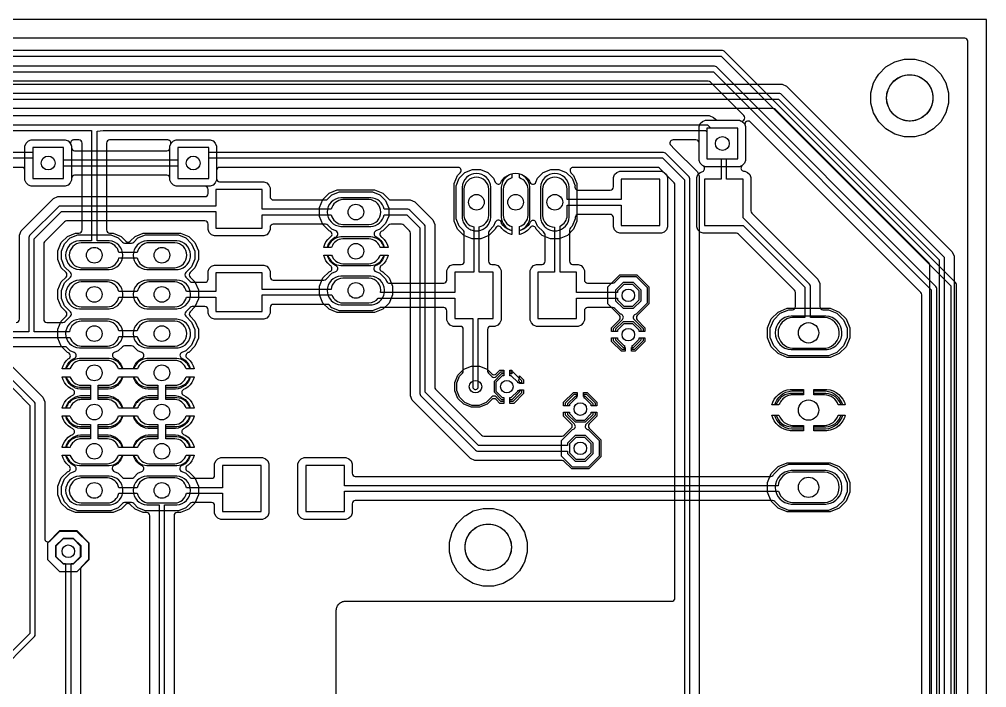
# Model space of a CAD drawing. Header units: millimetres. Extents: x 1 to 152, y 50 to 212.
# Drawn here: x 89.3 to 152, y 168.7 to 212 of the extents above; entities that cross this region are included whole.
import ezdxf

# ---------------------------------------------------------------- set-up
doc = ezdxf.new("R2010")
doc.units = ezdxf.units.MM

msp = doc.modelspace()

# ---------------------------------------------------------------- linework, layer by layer
at = {"layer": '16_copper'}
for points in [[(150.038, 109.474), (150.038, 194.818, 0.198912), (149.986, 194.944), (135, 209.93, 0.198912), (134.874, 209.982), (12.192, 209.982, 0.198912)], [(148.768, 110.084), (148.768, 194.564, 0.198912), (148.716, 194.69), (134.492, 208.914, 0.198912), (134.366, 208.966), (12.7, 208.966, 0.198912)], [(147.803, 133.934), (147.803, 194.154, 0.198912), (147.743, 194.297), (136.683, 205.357, 0.820682), (136.352, 205.136), (136.382, 205.063), (136.382, 202.861), (136.305, 202.674), (136.137, 202.507, 0.612078), (136.249, 202.163), (136.258, 202.162, 0.070121), (136.322, 202.16), (136.508, 202.083), (136.651, 201.94), (136.728, 201.753), (136.728, 199.592, 0.198912), (136.788, 199.448), (141.066, 195.17), (141.186, 194.881), (141.186, 193.396, 0.414214), (141.389, 193.192), (141.751, 193.192), (142.301, 192.964), (142.723, 192.543), (142.951, 191.992), (142.951, 191.396), (142.723, 190.845), (142.301, 190.423), (141.751, 190.195), (139.173, 190.195), (138.623, 190.423), (138.201, 190.845), (137.973, 191.396), (137.973, 191.992), (138.201, 192.543), (138.623, 192.964), (139.173, 193.192), (139.408, 193.192, 0.414214), (139.611, 193.396), (139.611, 194.314, 0.198912), (139.552, 194.457), (135.924, 198.084, 0.198912), (135.781, 198.144), (133.619, 198.144), (133.433, 198.221), (133.29, 198.364), (133.213, 198.551), (133.213, 201.753), (133.29, 201.94), (133.433, 202.083), (133.598, 202.151, 0.523727), (133.669, 202.478), (133.662, 202.484, 0.100875), (133.586, 202.531), (133.443, 202.674), (133.366, 202.861), (133.366, 205.063), (133.443, 205.25), (133.586, 205.393), (133.773, 205.47), (135.975, 205.47, 0.988293), (136.269, 205.771), (134.099, 207.941, 0.198912), (133.956, 208.001), (15.045, 208.001, 0.668183)], [(89.116, 192.367, 0.414214), (89.319, 192.57), (89.319, 198.023), (89.439, 198.312), (91.522, 200.395), (91.812, 200.515), (101.345, 200.515, 0.414214), (101.548, 200.718), (101.548, 200.981, 0.414214), (101.345, 201.184), (99.483, 201.184), (99.296, 201.261), (99.153, 201.404), (99.076, 201.591), (99.076, 201.701, 0.414214), (98.873, 201.905), (92.897, 201.905, 0.414214), (92.694, 201.701), (92.694, 201.591), (92.617, 201.404), (92.474, 201.261), (92.287, 201.184), (90.085, 201.184), (89.898, 201.261), (89.755, 201.404), (89.678, 201.591), (89.678, 203.793), (89.755, 203.98), (89.898, 204.123), (90.085, 204.2), (92.287, 204.2), (92.474, 204.123), (92.617, 203.98), (92.694, 203.793), (92.694, 203.683, 0.414214), (92.897, 203.479), (98.873, 203.479, 0.414214), (99.076, 203.683), (99.076, 203.793), (99.153, 203.98), (99.296, 204.123), (99.483, 204.2), (101.685, 204.2), (101.872, 204.123), (102.015, 203.98), (102.092, 203.793), (102.092, 201.689, 0.414214), (102.295, 201.486), (105.157, 201.486), (105.344, 201.408), (105.486, 201.266), (105.564, 201.079), (105.564, 200.508, 0.414214), (105.767, 200.304), (109.159, 200.304, 0.198912), (109.303, 200.364), (109.572, 200.633), (110.055, 200.833), (112.195, 200.833), (112.678, 200.633), (113.049, 200.262), (113.249, 199.779), (113.249, 199.255), (113.049, 198.772), (112.678, 198.401), (112.423, 198.295, 0.640153), (112.408, 197.927), (112.49, 197.885), (112.625, 197.787), (112.743, 197.669), (112.841, 197.534), (112.917, 197.385), (112.967, 197.231), (112.7, 197.231), (112.695, 197.25), (112.664, 197.323, 0.276737), (111.973, 197.785), (110.277, 197.785, 0.309894), (109.55, 197.231), (109.283, 197.231), (109.333, 197.385), (109.409, 197.534), (109.507, 197.669), (109.625, 197.787), (109.76, 197.885, 0.800183), (109.827, 198.295), (109.572, 198.401), (109.303, 198.67, 0.198912), (109.159, 198.73), (105.767, 198.73, 0.414214), (105.564, 198.526), (105.564, 198.377), (105.486, 198.19), (105.344, 198.047), (105.157, 197.97), (101.955, 197.97), (101.768, 198.047), (101.625, 198.19), (101.548, 198.377), (101.548, 198.737, 0.414214), (101.345, 198.94), (92.379, 198.94, 0.198912), (92.235, 198.881), (90.953, 197.599, 0.198912), (90.894, 197.456), (90.894, 192.57, 0.414214), (91.097, 192.367), (92.141, 192.367, 0.198912), (92.285, 192.426), (92.628, 192.769, 0.414214), (92.628, 193.057), (92.247, 193.438), (92.047, 193.921), (92.047, 194.445), (92.247, 194.928), (92.628, 195.309, 0.414214), (92.628, 195.597), (92.247, 195.978), (92.047, 196.461), (92.047, 196.985), (92.247, 197.468), (92.617, 197.839), (93.101, 198.039), (95.24, 198.039), (95.724, 197.839), (95.993, 197.57, 0.198912), (96.136, 197.51), (96.586, 197.51, 0.198912), (96.73, 197.57), (96.999, 197.839), (97.482, 198.039), (99.622, 198.039), (100.105, 197.839), (100.476, 197.468), (100.676, 196.985), (100.676, 196.461), (100.476, 195.978), (100.095, 195.597, 0.414214), (100.095, 195.309), (100.374, 195.03, 0.198912), (100.518, 194.97), (101.345, 194.97, 0.414214), (101.548, 195.174), (101.548, 195.679), (101.625, 195.866), (101.768, 196.008), (101.955, 196.086), (105.157, 196.086), (105.344, 196.008), (105.486, 195.866), (105.564, 195.679), (105.564, 195.318, 0.414214), (105.767, 195.115), (109.05, 195.115, 0.198912), (109.194, 195.175), (109.572, 195.553), (109.827, 195.659, 0.640153), (109.842, 196.027), (109.76, 196.069), (109.625, 196.167), (109.507, 196.285), (109.409, 196.42), (109.333, 196.569), (109.283, 196.723), (109.55, 196.723, 0.309892), (110.277, 196.169), (111.973, 196.169, 0.309892), (112.7, 196.723), (112.967, 196.723), (112.917, 196.569), (112.841, 196.42), (112.743, 196.285), (112.625, 196.167), (112.49, 196.069, 0.800183), (112.423, 195.659), (112.678, 195.553), (113.049, 195.182), (113.111, 195.032, 0.303348), (113.299, 194.907), (116.814, 194.907, 0.414214), (117.018, 195.11), (117.018, 195.721), (117.095, 195.907), (117.238, 196.05), (117.424, 196.127), (117.945, 196.127, 0.414214), (118.148, 196.331), (118.148, 198.186, 0.198912), (118.089, 198.33), (117.82, 198.599), (117.62, 199.082), (117.62, 201.222), (117.82, 201.705), (118.19, 202.076), (118.674, 202.276), (119.197, 202.276), (119.681, 202.076), (120.051, 201.705), (120.157, 201.45, 0.640153), (120.526, 201.435), (120.567, 201.517), (120.665, 201.652), (120.784, 201.77), (120.919, 201.868), (121.068, 201.944), (121.221, 201.994), (121.221, 201.727, 0.309892), (120.668, 201), (120.668, 199.304, 0.309892), (121.221, 198.577), (121.221, 198.31), (121.068, 198.36), (120.919, 198.436), (120.784, 198.534), (120.665, 198.652), (120.567, 198.787, 0.800183), (120.157, 198.854), (120.051, 198.599), (119.782, 198.33, 0.198912), (119.723, 198.186), (119.723, 196.331, 0.414214), (119.926, 196.127), (120.127, 196.127), (120.313, 196.05), (120.456, 195.907), (120.533, 195.721), (120.533, 192.518), (120.456, 192.332), (120.313, 192.189), (120.127, 192.112), (119.863, 192.112, 0.414214), (119.659, 191.908), (119.659, 189.219, 0.198912), (119.719, 189.075), (119.924, 188.87, 0.414214), (120.211, 188.87), (120.506, 189.165), (120.701, 189.165), (120.701, 188.911), (120.611, 188.911), (120.198, 188.497), (120.198, 187.912), (120.611, 187.498), (120.701, 187.498), (120.701, 187.244), (120.506, 187.244), (120.211, 187.539, 0.414214), (119.924, 187.539), (119.56, 187.175), (119.114, 186.99), (118.63, 186.99), (118.184, 187.175), (117.842, 187.517), (117.658, 187.963), (117.658, 188.446), (117.842, 188.892), (118.025, 189.075, 0.198912), (118.085, 189.219), (118.085, 191.908, 0.414214), (117.881, 192.112), (117.424, 192.112), (117.238, 192.189), (117.095, 192.332), (117.018, 192.518), (117.018, 193.129, 0.414214), (116.814, 193.332), (112.745, 193.332, 0.098493), (112.667, 193.317), (112.195, 193.121), (110.055, 193.121), (109.572, 193.321), (109.412, 193.481, 0.198912), (109.268, 193.54), (105.767, 193.54, 0.414214), (105.564, 193.337), (105.564, 192.977), (105.486, 192.79), (105.344, 192.647), (105.157, 192.57), (101.955, 192.57), (101.768, 192.647), (101.625, 192.79), (101.548, 192.977), (101.548, 193.192, 0.414214), (101.345, 193.396), (100.518, 193.396, 0.198912), (100.374, 193.336), (100.095, 193.057, 0.414214), (100.095, 192.769), (100.476, 192.388), (100.676, 191.905), (100.676, 191.381), (100.476, 190.898), (100.105, 190.527), (99.85, 190.421, 0.640146), (99.835, 190.053), (99.917, 190.011), (100.052, 189.913), (100.17, 189.795), (100.268, 189.66), (100.344, 189.511), (100.394, 189.357), (100.127, 189.357, 0.309894), (99.4, 189.911), (97.704, 189.911, 0.309894), (96.977, 189.357), (96.71, 189.357), (96.76, 189.511), (96.836, 189.66), (96.934, 189.795), (97.052, 189.913), (97.187, 190.011, 0.801443), (97.254, 190.422), (96.999, 190.527), (96.73, 190.796, 0.198912), (96.586, 190.856), (96.136, 190.856, 0.198912), (95.993, 190.796), (95.724, 190.527), (95.468, 190.421, 0.640153), (95.454, 190.053), (95.535, 190.011), (95.67, 189.913), (95.789, 189.795), (95.887, 189.66), (95.963, 189.511), (96.013, 189.357), (95.746, 189.357, 0.309894), (95.018, 189.911), (93.323, 189.911, 0.309894), (92.595, 189.357), (92.328, 189.357), (92.378, 189.511), (92.454, 189.66), (92.552, 189.795), (92.671, 189.913), (92.806, 190.011, 0.800183), (92.873, 190.421), (92.617, 190.527), (92.412, 190.733, 0.198912), (92.268, 190.792), (75.672, 190.792, 0.198912)], [(75.07, 191.402), (92.591, 191.402), (92.601, 191.37, 0.303347), (93.323, 190.835), (95.018, 190.835, 0.336925), (95.767, 191.465), (96.956, 191.465, 0.336925), (97.704, 190.835), (99.4, 190.835, 0.95208), (99.4, 192.451), (97.704, 192.451, 0.336925), (96.956, 191.821), (95.767, 191.821, 0.336925), (95.018, 192.451), (93.323, 192.451, 0.359347), (92.562, 191.757), (90.284, 191.757), (90.284, 197.792), (92.042, 199.55), (102.056, 199.55), (102.056, 198.478), (105.056, 198.478), (105.056, 199.339), (109.529, 199.339, 0.336925), (110.277, 198.709), (111.973, 198.709, 0.95208), (111.973, 200.325), (110.277, 200.325, 0.336925), (109.529, 199.695), (105.056, 199.695), (105.056, 200.978), (102.056, 200.978), (102.056, 199.906), (91.968, 199.906, 0.198912), (91.843, 199.854), (89.981, 197.992, 0.198912), (89.929, 197.866), (89.929, 191.757), (75.07, 191.757)], [(87.756, 169.483), (90.296, 172.023, 0.198912), (90.348, 172.149), (90.348, 187.071, 0.198912), (90.296, 187.197), (88.137, 189.356, 0.198912)], [(88.457, 189.898), (90.838, 187.517), (90.957, 187.228), (90.957, 178.357, 0.668179), (91.304, 178.213), (91.945, 178.854), (93.029, 178.854), (93.795, 178.088), (93.795, 177.004), (93.334, 176.543, 0.198912), (93.274, 176.399), (93.274, 164.59, 0.198912)], [(92.665, 164.254), (92.665, 176.746), (92.818, 176.746), (93.287, 177.215), (93.287, 177.877), (92.818, 178.346), (92.156, 178.346), (91.687, 177.877), (91.687, 177.215), (92.156, 176.746), (92.309, 176.746), (92.309, 164.18, 0.198912)]]:
    msp.add_lwpolyline(points, format="xyb", dxfattribs=at)
for points in [[(12.266, 209.626), (134.8, 209.626), (149.682, 194.744), (149.682, 109.548)], [(12.774, 208.61), (134.292, 208.61), (148.412, 194.49), (148.412, 110.157)], [(87.937, 189.052), (89.992, 186.997), (89.992, 172.222), (87.556, 169.786)]]:
    msp.add_lwpolyline(points, dxfattribs=at)
for points in [[(141.582, 190.711, 0.916332), (141.496, 192.684), (140.576, 192.684), (140.576, 194.724, 0.198912), (140.524, 194.85), (136.221, 199.153), (136.221, 201.652), (135.148, 201.652), (135.148, 202.962), (135.874, 202.962), (135.874, 204.962), (133.874, 204.962), (133.874, 202.962), (134.793, 202.962), (134.793, 201.652), (133.721, 201.652), (133.721, 198.652), (136.219, 198.652), (140.221, 194.65), (140.221, 192.684), (139.428, 192.684, 0.957292), (139.428, 190.703), (141.496, 190.703)], [(129.071, 192.286), (128.485, 192.286), (128.072, 191.872), (128.072, 191.783), (127.818, 191.783), (127.818, 191.977), (128.399, 192.558, 0.567051), (128.313, 192.896), (128.305, 192.899, 0.031086), (128.277, 192.903), (127.907, 193.273, 0.198912), (127.764, 193.332), (126.137, 193.332, 0.414214), (125.933, 193.129), (125.933, 192.518), (125.856, 192.332), (125.713, 192.189), (125.527, 192.112), (122.824, 192.112), (122.638, 192.189), (122.495, 192.332), (122.418, 192.518), (122.418, 195.721), (122.495, 195.907), (122.638, 196.05), (122.824, 196.127), (123.185, 196.127, 0.414214), (123.388, 196.331), (123.388, 198.044, 0.07946), (123.378, 198.107), (123.377, 198.11, 0.185182), (123.272, 198.227), (122.9, 198.599), (122.794, 198.854, 0.640153), (122.425, 198.869), (122.384, 198.787), (122.286, 198.652), (122.167, 198.534), (122.032, 198.436), (121.883, 198.36), (121.73, 198.31), (121.73, 198.577, 0.309894), (122.284, 199.304), (122.284, 201, 0.309894), (121.73, 201.727), (121.73, 201.994), (121.883, 201.944), (122.032, 201.868), (122.167, 201.77), (122.286, 201.652), (122.384, 201.517, 0.800183), (122.794, 201.45), (122.9, 201.705), (123.27, 202.076), (123.754, 202.276), (124.277, 202.276), (124.761, 202.076), (125.131, 201.705), (125.331, 201.222, 0.527726), (125.535, 200.939), (127.609, 200.939, 0.414214), (127.812, 201.143), (127.812, 201.753), (127.89, 201.94), (128.033, 202.083), (128.219, 202.16), (130.922, 202.16), (131.108, 202.083), (131.251, 201.94), (131.328, 201.753), (131.328, 198.551), (131.251, 198.364), (131.108, 198.221), (130.922, 198.144), (128.219, 198.144), (128.033, 198.221), (127.89, 198.364), (127.812, 198.551), (127.812, 199.161, 0.414214), (127.609, 199.365), (125.535, 199.365, 0.414214), (125.331, 199.161), (125.331, 199.082), (125.131, 198.599), (125.022, 198.49, 0.198912), (124.963, 198.346), (124.963, 196.331, 0.414214), (125.166, 196.127), (125.527, 196.127), (125.713, 196.05), (125.856, 195.907), (125.933, 195.721), (125.933, 195.11, 0.414214), (126.137, 194.907), (127.764, 194.907, 0.198912), (127.907, 194.966), (128.275, 195.334), (129.281, 195.334), (129.992, 194.623), (129.992, 193.616), (129.28, 192.904, 0.6304), (129.157, 192.558), (129.738, 191.977), (129.738, 191.783), (129.484, 191.783), (129.484, 191.872)], [(118.893, 188.028, 0.380283), (119.05, 188.204), (119.05, 192.62), (120.026, 192.62), (120.026, 195.62), (119.113, 195.62), (119.113, 198.556, 0.336925), (119.744, 199.304), (119.744, 201, 0.95208), (118.128, 201), (118.128, 199.304, 0.336925), (118.758, 198.556), (118.758, 195.62), (117.526, 195.62), (117.526, 194.297), (112.729, 194.297, 0.451209), (111.973, 195.245), (110.277, 195.245, 0.375465), (109.512, 194.506), (105.056, 194.506), (105.056, 195.578), (102.056, 195.578), (102.056, 194.361), (100.148, 194.361, 0.336925), (99.4, 194.991), (97.704, 194.991, 0.336925), (96.956, 194.361), (95.767, 194.361, 0.336925), (95.018, 194.991), (93.323, 194.991, 0.95208), (93.323, 193.375), (95.018, 193.375, 0.336925), (95.767, 194.005), (96.956, 194.005, 0.336925), (97.704, 193.375), (99.4, 193.375, 0.336925), (100.148, 194.005), (102.056, 194.005), (102.056, 193.078), (105.056, 193.078), (105.056, 194.15), (109.561, 194.15, 0.298073), (110.277, 193.629), (111.973, 193.629, 0.218941), (112.572, 193.942), (117.526, 193.942), (117.526, 192.62), (118.694, 192.62), (118.694, 188.204), (118.697, 188.171), (118.707, 188.139), (118.722, 188.11), (118.742, 188.083), (118.767, 188.061), (118.795, 188.044), (118.827, 188.033), (118.86, 188.027)], [(125.425, 193.942), (128.072, 193.942), (128.072, 193.827), (128.485, 193.413), (129.071, 193.413), (129.484, 193.827), (129.484, 194.412), (129.071, 194.826), (128.485, 194.826), (128.072, 194.412), (128.072, 194.297), (125.425, 194.297), (125.425, 195.62), (124.353, 195.62), (124.353, 198.609, 0.279648), (124.824, 199.304), (124.824, 199.974), (128.321, 199.974), (128.321, 198.652), (130.821, 198.652), (130.821, 201.652), (128.321, 201.652), (128.321, 200.33), (124.824, 200.33), (124.824, 201, 0.95208), (123.208, 201), (123.208, 199.304, 0.393535), (123.998, 198.536), (123.998, 195.62), (122.925, 195.62), (122.925, 192.62), (125.425, 192.62)], [(95.097, 195.923, 0.309814), (95.767, 196.545), (96.956, 196.545, 0.336925), (97.704, 195.915), (99.4, 195.915, 0.95208), (99.4, 197.531), (97.704, 197.531, 0.336925), (96.956, 196.901), (95.767, 196.901, 0.336925), (95.018, 197.531), (93.323, 197.531, 0.95208), (93.323, 195.915), (95.018, 195.915)], [(93.279, 188.041), (93.114, 188.067), (92.955, 188.119), (92.806, 188.195), (92.671, 188.293), (92.552, 188.411), (92.454, 188.546), (92.378, 188.695), (92.328, 188.849), (92.595, 188.849, 0.309892), (93.323, 188.295), (93.916, 188.295), (93.916, 188.041)], [(94.425, 188.041), (94.425, 188.295), (95.018, 188.295, 0.309892), (95.746, 188.849), (96.013, 188.849), (95.963, 188.695), (95.887, 188.546), (95.789, 188.411), (95.67, 188.293), (95.535, 188.195), (95.386, 188.119), (95.227, 188.067), (95.062, 188.041)], [(97.66, 188.041), (97.495, 188.067), (97.336, 188.119), (97.187, 188.195), (97.052, 188.293), (96.934, 188.411), (96.836, 188.546), (96.76, 188.695), (96.71, 188.849), (96.977, 188.849, 0.309892), (97.704, 188.295), (98.298, 188.295), (98.298, 188.041)], [(98.806, 188.041), (98.806, 188.295), (99.4, 188.295, 0.309892), (100.127, 188.849), (100.394, 188.849), (100.344, 188.695), (100.268, 188.546), (100.17, 188.411), (100.052, 188.293), (99.917, 188.195), (99.768, 188.119), (99.609, 188.067), (99.444, 188.041)], [(95.746, 186.817, 0.309894), (95.018, 187.371), (94.425, 187.371), (94.425, 187.625), (95.062, 187.625), (95.227, 187.599), (95.386, 187.547), (95.535, 187.471), (95.67, 187.373), (95.789, 187.255), (95.887, 187.12), (95.963, 186.971), (96.013, 186.817)], [(100.127, 186.817, 0.309894), (99.4, 187.371), (98.806, 187.371), (98.806, 187.625), (99.444, 187.625), (99.609, 187.599), (99.768, 187.547), (99.917, 187.471), (100.052, 187.373), (100.17, 187.255), (100.268, 187.12), (100.344, 186.971), (100.394, 186.817)], [(142.387, 187.02, 0.305872), (141.496, 187.681), (140.792, 187.681), (140.792, 187.935), (141.551, 187.935), (141.744, 187.904), (141.93, 187.843), (142.105, 187.754), (142.263, 187.639), (142.402, 187.501), (142.517, 187.342), (142.606, 187.168), (142.654, 187.02)], [(93.279, 185.501), (93.114, 185.527), (92.955, 185.579), (92.806, 185.655), (92.671, 185.753), (92.552, 185.871), (92.454, 186.006), (92.378, 186.155), (92.328, 186.309), (92.595, 186.309, 0.309892), (93.323, 185.755), (93.916, 185.755), (93.916, 185.501)], [(94.425, 185.501), (94.425, 185.755), (95.018, 185.755, 0.309892), (95.746, 186.309), (96.013, 186.309), (95.963, 186.155), (95.887, 186.006), (95.789, 185.871), (95.67, 185.753), (95.535, 185.655), (95.386, 185.579), (95.227, 185.527), (95.062, 185.501)], [(97.66, 185.501), (97.495, 185.527), (97.336, 185.579), (97.187, 185.655), (97.052, 185.753), (96.934, 185.871), (96.836, 186.006), (96.76, 186.155), (96.71, 186.309), (96.977, 186.309, 0.309892), (97.704, 185.755), (98.298, 185.755), (98.298, 185.501)], [(98.806, 185.501), (98.806, 185.755), (99.4, 185.755, 0.309892), (100.127, 186.309), (100.394, 186.309), (100.344, 186.155), (100.268, 186.006), (100.17, 185.871), (100.052, 185.753), (99.917, 185.655), (99.768, 185.579), (99.609, 185.527), (99.444, 185.501)], [(125.163, 182.999), (124.452, 183.71), (124.452, 184.717), (125.165, 185.429, 0.6304), (125.287, 185.775), (124.706, 186.356), (124.706, 186.55), (124.96, 186.55), (124.96, 186.461), (125.374, 186.047), (125.959, 186.047), (126.373, 186.461), (126.373, 186.55), (126.627, 186.55), (126.627, 186.356), (126.046, 185.775, 0.567051), (126.131, 185.437), (126.139, 185.434, 0.031086), (126.168, 185.43), (126.881, 184.717), (126.881, 183.71), (126.17, 182.999)], [(139.373, 185.445), (139.18, 185.476), (138.994, 185.537), (138.819, 185.626), (138.661, 185.741), (138.522, 185.879), (138.407, 186.038), (138.318, 186.212), (138.27, 186.36), (138.537, 186.36, 0.305871), (139.428, 185.699), (140.132, 185.699), (140.132, 185.445)], [(140.792, 185.445), (140.792, 185.699), (141.496, 185.699, 0.305871), (142.387, 186.36), (142.654, 186.36), (142.606, 186.212), (142.517, 186.038), (142.402, 185.879), (142.263, 185.741), (142.105, 185.626), (141.93, 185.537), (141.744, 185.476), (141.551, 185.445)], [(95.746, 184.277, 0.309894), (95.018, 184.831), (94.425, 184.831), (94.425, 185.085), (95.062, 185.085), (95.227, 185.059), (95.386, 185.007), (95.535, 184.931), (95.67, 184.833), (95.789, 184.715), (95.887, 184.58), (95.963, 184.431), (96.013, 184.277)], [(100.127, 184.277, 0.309894), (99.4, 184.831), (98.806, 184.831), (98.806, 185.085), (99.444, 185.085), (99.609, 185.059), (99.768, 185.007), (99.917, 184.931), (100.052, 184.833), (100.17, 184.715), (100.268, 184.58), (100.344, 184.431), (100.394, 184.277)], [(102.375, 179.602), (102.188, 179.679), (102.045, 179.822), (101.968, 180.009), (101.968, 180.492, 0.414214), (101.765, 180.696), (100.518, 180.696, 0.198912), (100.374, 180.636), (100.105, 180.367), (99.622, 180.167), (97.482, 180.167), (96.999, 180.367), (96.73, 180.636, 0.198912), (96.586, 180.696), (96.136, 180.696, 0.198912), (95.993, 180.636), (95.724, 180.367), (95.24, 180.167), (93.101, 180.167), (92.617, 180.367), (92.247, 180.738), (92.047, 181.221), (92.047, 181.745), (92.247, 182.228), (92.617, 182.599), (92.873, 182.705, 0.640146), (92.887, 183.073), (92.806, 183.115), (92.671, 183.213), (92.552, 183.331), (92.454, 183.466), (92.378, 183.615), (92.328, 183.769), (92.595, 183.769, 0.309892), (93.323, 183.215), (95.018, 183.215, 0.309892), (95.746, 183.769), (96.013, 183.769), (95.963, 183.615), (95.887, 183.466), (95.789, 183.331), (95.67, 183.213), (95.535, 183.115, 0.801443), (95.469, 182.704), (95.724, 182.599), (95.993, 182.33, 0.198912), (96.136, 182.27), (96.586, 182.27, 0.198912), (96.73, 182.33), (96.999, 182.599), (97.254, 182.705, 0.640153), (97.269, 183.073), (97.187, 183.115), (97.052, 183.213), (96.934, 183.331), (96.836, 183.466), (96.76, 183.615), (96.71, 183.769), (96.977, 183.769, 0.309892), (97.704, 183.215), (99.4, 183.215, 0.309892), (100.127, 183.769), (100.394, 183.769), (100.344, 183.615), (100.268, 183.466), (100.17, 183.331), (100.052, 183.213), (99.917, 183.115, 0.800183), (99.85, 182.705), (100.105, 182.599), (100.374, 182.33, 0.198912), (100.518, 182.27), (101.765, 182.27, 0.414214), (101.968, 182.474), (101.968, 183.211), (102.045, 183.398), (102.188, 183.541), (102.375, 183.618), (105.077, 183.618), (105.264, 183.541), (105.407, 183.398), (105.484, 183.211), (105.484, 180.009), (105.407, 179.822), (105.264, 179.679), (105.077, 179.602)], [(104.976, 183.11), (102.476, 183.11), (102.476, 181.661), (100.148, 181.661, 0.336925), (99.4, 182.291), (97.704, 182.291, 0.336925), (96.956, 181.661), (95.767, 181.661, 0.336925), (95.018, 182.291), (93.323, 182.291, 0.95208), (93.323, 180.675), (95.018, 180.675, 0.336925), (95.767, 181.305), (96.956, 181.305, 0.336925), (97.704, 180.675), (99.4, 180.675, 0.336925), (100.148, 181.305), (102.476, 181.305), (102.476, 180.11), (104.976, 180.11)], [(107.775, 179.602), (107.588, 179.679), (107.445, 179.822), (107.368, 180.009), (107.368, 183.211), (107.445, 183.398), (107.588, 183.541), (107.775, 183.618), (110.477, 183.618), (110.664, 183.541), (110.807, 183.398), (110.884, 183.211), (110.884, 182.601, 0.414214), (111.087, 182.397), (138.008, 182.397, 0.195607), (138.149, 182.456), (138.16, 182.466, 0.091236), (138.201, 182.535), (138.623, 182.957), (139.173, 183.185), (141.751, 183.185), (142.301, 182.957), (142.723, 182.535), (142.951, 181.984), (142.951, 181.388), (142.723, 180.837), (142.301, 180.416), (141.751, 180.188), (139.173, 180.188), (138.623, 180.416), (138.275, 180.763, 0.198912), (138.131, 180.823), (111.087, 180.823, 0.414214), (110.884, 180.619), (110.884, 180.009), (110.807, 179.822), (110.664, 179.679), (110.477, 179.602)], [(110.376, 181.432), (138.514, 181.432, 0.328024), (139.428, 180.696), (141.496, 180.696, 0.957292), (141.496, 182.677), (139.428, 182.677, 0.371966), (138.486, 181.788), (110.376, 181.788), (110.376, 183.11), (107.876, 183.11), (107.876, 180.11), (110.376, 180.11)], [(119.37, 175.293), (118.73, 175.465), (118.157, 175.796), (117.688, 176.264), (117.357, 176.838), (117.186, 177.478), (117.186, 178.14), (117.357, 178.78), (117.562, 179.135), (117.562, 179.135), (117.562, 179.135), (117.688, 179.354), (118.157, 179.823), (118.243, 179.872), (118.243, 179.872), (118.243, 179.872), (118.73, 180.154), (119.37, 180.325), (120.033, 180.325), (120.673, 180.154), (121.246, 179.823), (121.715, 179.354), (122.046, 178.78), (122.218, 178.14), (122.218, 177.478), (122.046, 176.838), (121.963, 176.694), (121.963, 176.694), (121.963, 176.694), (121.728, 176.288, 0.032117), (121.715, 176.264), (121.246, 175.796), (120.673, 175.465), (120.033, 175.293)]]:
    msp.add_lwpolyline(points, format="xyb", close=True, dxfattribs=at)
for points in [[(92.186, 202.514), (99.584, 202.514), (99.584, 201.692), (101.584, 201.692), (101.584, 203.692), (99.584, 203.692), (99.584, 202.87), (92.186, 202.87), (92.186, 203.692), (90.186, 203.692), (90.186, 201.692), (92.186, 201.692)], [(128.38, 190.619), (127.818, 191.182), (127.818, 191.376), (128.072, 191.376), (128.072, 191.287), (128.485, 190.873), (128.524, 190.873), (128.524, 190.619)], [(129.032, 190.619), (129.032, 190.873), (129.071, 190.873), (129.484, 191.287), (129.484, 191.376), (129.738, 191.376), (129.738, 191.182), (129.176, 190.619)], [(121.61, 188.459), (121.61, 188.497), (121.197, 188.911), (121.107, 188.911), (121.107, 189.165), (121.302, 189.165), (121.864, 188.602), (121.864, 188.459)], [(92.328, 186.817), (92.378, 186.971), (92.454, 187.12), (92.552, 187.255), (92.671, 187.373), (92.806, 187.471), (92.955, 187.547), (93.114, 187.599), (93.279, 187.625), (93.916, 187.625), (93.916, 187.371), (93.323, 187.371), (93.244, 187.363), (93.166, 187.348), (93.09, 187.325), (93.017, 187.294), (92.947, 187.257), (92.881, 187.213), (92.819, 187.162), (92.763, 187.106), (92.713, 187.045), (92.669, 186.979), (92.631, 186.909), (92.601, 186.836), (92.595, 186.817)], [(96.71, 186.817), (96.76, 186.971), (96.836, 187.12), (96.934, 187.255), (97.052, 187.373), (97.187, 187.471), (97.336, 187.547), (97.495, 187.599), (97.66, 187.625), (98.298, 187.625), (98.298, 187.371), (97.704, 187.371), (97.625, 187.363), (97.547, 187.348), (97.471, 187.325), (97.398, 187.294), (97.328, 187.257), (97.262, 187.213), (97.201, 187.162), (97.145, 187.106), (97.094, 187.045), (97.05, 186.979), (97.013, 186.909), (96.982, 186.836), (96.977, 186.817)], [(121.107, 187.244), (121.107, 187.498), (121.197, 187.498), (121.61, 187.912), (121.61, 187.951), (121.864, 187.951), (121.864, 187.807), (121.302, 187.244)], [(124.706, 186.957), (124.706, 187.151), (125.269, 187.714), (125.413, 187.714), (125.413, 187.46), (125.374, 187.46), (124.96, 187.046), (124.96, 186.957)], [(126.373, 186.957), (126.373, 187.046), (125.959, 187.46), (125.921, 187.46), (125.921, 187.714), (126.064, 187.714), (126.627, 187.151), (126.627, 186.957)], [(138.27, 187.02), (138.318, 187.168), (138.407, 187.342), (138.522, 187.501), (138.661, 187.639), (138.819, 187.754), (138.994, 187.843), (139.18, 187.904), (139.373, 187.935), (140.132, 187.935), (140.132, 187.681), (139.428, 187.681), (139.342, 187.673), (139.257, 187.658), (139.173, 187.636), (139.092, 187.606), (139.014, 187.57), (138.939, 187.526), (138.868, 187.477), (138.802, 187.421), (138.74, 187.36), (138.685, 187.294), (138.635, 187.223), (138.592, 187.148), (138.555, 187.069), (138.537, 187.02)], [(92.328, 184.277), (92.378, 184.431), (92.454, 184.58), (92.552, 184.715), (92.671, 184.833), (92.806, 184.931), (92.955, 185.007), (93.114, 185.059), (93.279, 185.085), (93.916, 185.085), (93.916, 184.831), (93.323, 184.831), (93.244, 184.823), (93.166, 184.808), (93.09, 184.785), (93.017, 184.754), (92.947, 184.717), (92.881, 184.673), (92.819, 184.622), (92.763, 184.566), (92.713, 184.505), (92.669, 184.439), (92.631, 184.369), (92.601, 184.296), (92.595, 184.277)], [(96.71, 184.277), (96.76, 184.431), (96.836, 184.58), (96.934, 184.715), (97.052, 184.833), (97.187, 184.931), (97.336, 185.007), (97.495, 185.059), (97.66, 185.085), (98.298, 185.085), (98.298, 184.831), (97.704, 184.831), (97.625, 184.823), (97.547, 184.808), (97.471, 184.785), (97.398, 184.754), (97.328, 184.717), (97.262, 184.673), (97.201, 184.622), (97.145, 184.566), (97.094, 184.505), (97.05, 184.439), (97.013, 184.369), (96.982, 184.296), (96.977, 184.277)], [(126.373, 183.921), (126.373, 184.506), (125.959, 184.92), (125.374, 184.92), (124.96, 184.506), (124.96, 183.921), (125.374, 183.507), (125.959, 183.507)]]:
    msp.add_lwpolyline(points, close=True, dxfattribs=at)
at = {"layer": '1_copper'}
for points in [[(150.578, 51.219, 0.413029), (150.781, 51.422), (150.781, 210.578, 0.414214), (150.578, 210.781), (2.69, 210.781, 0.413754), (2.487, 210.578), (2.237, 51.423, 0.414673), (2.441, 51.219), (150.578, 51.219)], [(60.69, 196.418), (62.484, 196.418, 0.198912), (62.61, 196.47), (63.88, 197.74, 0.198912), (63.932, 197.866), (63.932, 201.856), (65.098, 203.022), (90.186, 203.022), (90.186, 201.692), (92.186, 201.692), (92.186, 203.692), (90.186, 203.692), (90.186, 203.378), (65.024, 203.378, 0.198912), (64.898, 203.326), (63.628, 202.056, 0.198912), (63.576, 201.93), (63.576, 197.94), (62.41, 196.774), (60.69, 196.774), (60.69, 197.596), (58.69, 197.596), (58.69, 195.596), (60.69, 195.596)], [(131.81, 109.966), (130.988, 109.966), (130.988, 127.434), (132.714, 129.16, 0.198912), (132.766, 129.286), (132.766, 201.676, 0.198912), (132.714, 201.802), (131.19, 203.326, 0.198912), (131.064, 203.378), (101.584, 203.378), (101.584, 203.692), (99.584, 203.692), (99.584, 201.692), (101.584, 201.692), (101.584, 203.022), (130.99, 203.022), (132.41, 201.602), (132.41, 129.36), (130.684, 127.634, 0.198912), (130.632, 127.508), (130.632, 109.966), (129.81, 109.966), (129.81, 107.966), (131.81, 107.966)], [(119.057, 198.303, 0.36397), (119.864, 199.183), (119.864, 201.121, 0.95729), (118.008, 201.121), (118.008, 199.183), (118.015, 199.103), (118.029, 199.023), (118.05, 198.945), (118.077, 198.869), (118.112, 198.795), (118.152, 198.725), (118.199, 198.659), (118.251, 198.596), (118.308, 198.539), (118.37, 198.487), (118.436, 198.441), (118.507, 198.4), (118.58, 198.366), (118.656, 198.338), (118.734, 198.317), (118.814, 198.303), (118.895, 198.296), (118.976, 198.296)], [(124.137, 198.303, 0.36397), (124.944, 199.183), (124.944, 201.121, 0.95729), (123.088, 201.121), (123.088, 199.183), (123.095, 199.103), (123.109, 199.023), (123.13, 198.945), (123.157, 198.869), (123.192, 198.795), (123.232, 198.725), (123.279, 198.659), (123.331, 198.596), (123.388, 198.539), (123.45, 198.487), (123.516, 198.441), (123.587, 198.4), (123.66, 198.366), (123.736, 198.338), (123.814, 198.317), (123.894, 198.303), (123.975, 198.296), (124.056, 198.296)], [(112.911, 197.332, 0.291473), (112.094, 197.905), (110.156, 197.905, 0.323073), (109.304, 197.231), (109.04, 197.231), (109.044, 197.254), (109.102, 197.431), (109.186, 197.597), (109.295, 197.747), (109.427, 197.879, 0.709924), (109.445, 198.274), (109.384, 198.3), (108.98, 198.704), (108.761, 199.231), (108.761, 199.803), (108.98, 200.33), (109.384, 200.734), (109.911, 200.953), (112.339, 200.953), (112.866, 200.734), (113.237, 200.364, 0.198912), (113.381, 200.304), (114.647, 200.304), (114.937, 200.185), (116.111, 199.011), (116.23, 198.721), (116.23, 188.18, 0.198912), (116.29, 188.036), (119.266, 185.06, 0.198912), (119.409, 185.001), (124.483, 185.001, 0.198912), (124.626, 185.06), (125.085, 185.519, 0.414214), (125.085, 185.807), (124.586, 186.306), (124.586, 186.55), (124.84, 186.55), (124.84, 186.411), (125.324, 185.927), (126.009, 185.927), (126.493, 186.411), (126.493, 186.55), (126.747, 186.55), (126.747, 186.306), (126.248, 185.807, 0.414214), (126.248, 185.519), (127.001, 184.766), (127.001, 183.661), (126.219, 182.879), (125.114, 182.879), (124.626, 183.367, 0.198912), (124.483, 183.426), (118.842, 183.426), (118.553, 183.546), (114.775, 187.323), (114.656, 187.613), (114.656, 198.154, 0.198912), (114.596, 198.298), (114.224, 198.67, 0.198912), (114.08, 198.73), (113.381, 198.73, 0.198912), (113.237, 198.67), (112.866, 198.3, 0.640285), (112.739, 197.943), (112.754, 197.93, 0.097965), (112.823, 197.879), (112.955, 197.747), (113.064, 197.597), (113.148, 197.431), (113.206, 197.254), (113.21, 197.231), (112.946, 197.231), (112.939, 197.256)], [(126.493, 183.871), (126.493, 184.556), (126.009, 185.04), (125.324, 185.04), (124.84, 184.556), (124.84, 184.391), (119.073, 184.391), (115.621, 187.843), (115.621, 198.565, 0.198912), (115.569, 198.69), (114.616, 199.643, 0.198912), (114.491, 199.695), (112.964, 199.695, 0.346554), (112.094, 200.445), (110.156, 200.445, 0.95729), (110.156, 198.589), (112.094, 198.589, 0.346554), (112.964, 199.339), (114.417, 199.339), (115.265, 198.491), (115.265, 187.77, 0.198912), (115.317, 187.644), (118.873, 184.088, 0.198912), (118.999, 184.036), (124.84, 184.036), (124.84, 183.871), (125.324, 183.387), (126.009, 183.387)], [(99.601, 195.802, 0.91633), (99.521, 197.651), (97.583, 197.651, 0.95729), (97.583, 195.795), (99.521, 195.795)], [(109.911, 193.001), (109.384, 193.22), (108.98, 193.624), (108.761, 194.151), (108.761, 194.723), (108.98, 195.25), (109.384, 195.654, 0.640285), (109.511, 196.011), (109.496, 196.024, 0.098029), (109.427, 196.075), (109.295, 196.207), (109.186, 196.357), (109.102, 196.523), (109.044, 196.7), (109.04, 196.723), (109.304, 196.723, 0.323071), (110.156, 196.049), (112.094, 196.049, 0.323071), (112.946, 196.723), (113.21, 196.723), (113.206, 196.7), (113.148, 196.523), (113.064, 196.357), (112.955, 196.207), (112.823, 196.075, 0.709924), (112.805, 195.68), (112.866, 195.654), (113.27, 195.25), (113.489, 194.723), (113.489, 194.151), (113.27, 193.624), (112.866, 193.22), (112.339, 193.001)], [(95.22, 193.262, 0.91633), (95.139, 195.111), (93.202, 195.111, 0.95729), (93.202, 193.255), (95.139, 193.255)], [(99.601, 193.262, 0.91633), (99.521, 195.111), (97.583, 195.111, 0.95729), (97.583, 193.255), (99.521, 193.255)], [(112.174, 193.516, 0.91633), (112.094, 195.365), (110.156, 195.365, 0.95729), (110.156, 193.509), (112.094, 193.509)], [(129.12, 192.406), (128.436, 192.406), (127.952, 191.922), (127.952, 191.783), (127.698, 191.783), (127.698, 192.027), (128.197, 192.526, 0.414214), (128.197, 192.814), (127.444, 193.567), (127.444, 194.672), (128.225, 195.454), (129.331, 195.454), (130.112, 194.672), (130.112, 193.567), (129.359, 192.814, 0.414214), (129.359, 192.526), (129.858, 192.027), (129.858, 191.783), (129.604, 191.783), (129.604, 191.922)], [(95.22, 190.722, 0.91633), (95.139, 192.571), (93.202, 192.571, 0.95729), (93.202, 190.715), (95.139, 190.715)], [(99.601, 190.722, 0.91633), (99.521, 192.571), (97.583, 192.571, 0.95729), (97.583, 190.715), (99.521, 190.715)], [(141.669, 190.62, 0.92439), (141.585, 192.774), (139.339, 192.774, 0.961481), (139.339, 190.613), (141.585, 190.613)], [(118.607, 186.87), (118.116, 187.073), (117.741, 187.449), (117.538, 187.939), (117.538, 188.47), (117.741, 188.96), (118.116, 189.336), (118.607, 189.539), (119.137, 189.539), (119.628, 189.336), (119.924, 189.04, 0.414214), (120.211, 189.04), (120.456, 189.285), (120.701, 189.285), (120.701, 189.031), (120.562, 189.031), (120.078, 188.547), (120.078, 187.862), (120.562, 187.378), (120.701, 187.378), (120.701, 187.124), (120.456, 187.124), (120.211, 187.369, 0.414214), (119.924, 187.369), (119.628, 187.073), (119.137, 186.87)], [(92.086, 186.817), (92.09, 186.84), (92.147, 187.017), (92.232, 187.183), (92.341, 187.333), (92.472, 187.465), (92.623, 187.574), (92.776, 187.652, 0.612809), (92.776, 188.014), (92.623, 188.092), (92.472, 188.201), (92.341, 188.333), (92.232, 188.483), (92.147, 188.649), (92.09, 188.826), (92.086, 188.849), (92.35, 188.849, 0.323071), (93.202, 188.175), (93.916, 188.175), (93.916, 187.491), (93.202, 187.491), (93.121, 187.484), (93.041, 187.47), (92.963, 187.449), (92.887, 187.421), (92.814, 187.387), (92.743, 187.346), (92.677, 187.3), (92.615, 187.248), (92.558, 187.191), (92.506, 187.128), (92.459, 187.062), (92.419, 186.992), (92.384, 186.918), (92.357, 186.842), (92.35, 186.817)], [(95.991, 186.817, 0.323073), (95.139, 187.491), (94.425, 187.491), (94.425, 188.175), (95.139, 188.175, 0.323071), (95.991, 188.849), (96.731, 188.849, 0.323071), (97.583, 188.175), (98.298, 188.175), (98.298, 187.491), (97.583, 187.491), (97.503, 187.484), (97.423, 187.47), (97.345, 187.449), (97.269, 187.421), (97.195, 187.387), (97.125, 187.346), (97.059, 187.3), (96.996, 187.248), (96.939, 187.191), (96.887, 187.128), (96.841, 187.062), (96.8, 186.992), (96.766, 186.918), (96.738, 186.842), (96.731, 186.817)], [(100.373, 186.817, 0.323073), (99.521, 187.491), (98.806, 187.491), (98.806, 188.175), (99.521, 188.175, 0.323071), (100.373, 188.849), (100.636, 188.849), (100.633, 188.826), (100.575, 188.649), (100.491, 188.483), (100.382, 188.333), (100.25, 188.201), (100.099, 188.092), (99.946, 188.014, 0.612809), (99.946, 187.652), (100.099, 187.574), (100.25, 187.465), (100.382, 187.333), (100.491, 187.183), (100.575, 187.017), (100.633, 186.84), (100.636, 186.817)], [(121.73, 188.408), (121.73, 188.547), (121.667, 188.61, 0.180307), (121.73, 188.776), (121.73, 188.907), (121.984, 188.652), (121.984, 188.408)], [(142.571, 187.02, 0.315079), (141.585, 187.77), (140.792, 187.77), (140.792, 188.024), (141.647, 188.024), (141.855, 187.992), (142.055, 187.927), (142.242, 187.831), (142.412, 187.708), (142.56, 187.559), (142.684, 187.389), (142.779, 187.202), (142.838, 187.02)], [(92.086, 184.277), (92.09, 184.3), (92.147, 184.477), (92.232, 184.643), (92.341, 184.793), (92.472, 184.925), (92.623, 185.034), (92.776, 185.112, 0.612809), (92.776, 185.474), (92.623, 185.552), (92.472, 185.661), (92.341, 185.793), (92.232, 185.943), (92.147, 186.109), (92.09, 186.286), (92.086, 186.309), (92.35, 186.309, 0.323071), (93.202, 185.635), (93.916, 185.635), (93.916, 184.951), (93.202, 184.951), (93.121, 184.944), (93.041, 184.93), (92.963, 184.909), (92.887, 184.881), (92.814, 184.847), (92.743, 184.806), (92.677, 184.76), (92.615, 184.708), (92.558, 184.651), (92.506, 184.588), (92.459, 184.522), (92.419, 184.452), (92.384, 184.378), (92.357, 184.302), (92.35, 184.277)], [(95.991, 184.277, 0.323073), (95.139, 184.951), (94.425, 184.951), (94.425, 185.635), (95.139, 185.635, 0.323071), (95.991, 186.309), (96.731, 186.309, 0.323071), (97.583, 185.635), (98.298, 185.635), (98.298, 184.951), (97.583, 184.951), (97.503, 184.944), (97.423, 184.93), (97.345, 184.909), (97.269, 184.881), (97.195, 184.847), (97.125, 184.806), (97.059, 184.76), (96.996, 184.708), (96.939, 184.651), (96.887, 184.588), (96.841, 184.522), (96.8, 184.452), (96.766, 184.378), (96.738, 184.302), (96.731, 184.277)], [(100.373, 184.277, 0.323073), (99.521, 184.951), (98.806, 184.951), (98.806, 185.635), (99.521, 185.635, 0.323071), (100.373, 186.309), (100.636, 186.309), (100.633, 186.286), (100.575, 186.109), (100.491, 185.943), (100.382, 185.793), (100.25, 185.661), (100.099, 185.552), (99.946, 185.474, 0.612809), (99.946, 185.112), (100.099, 185.034), (100.25, 184.925), (100.382, 184.793), (100.491, 184.643), (100.575, 184.477), (100.633, 184.3), (100.636, 184.277)], [(139.277, 185.356), (139.069, 185.388), (138.869, 185.453), (138.682, 185.549), (138.512, 185.672), (138.364, 185.821), (138.24, 185.991), (138.145, 186.178), (138.086, 186.36), (138.353, 186.36, 0.315077), (139.339, 185.61), (140.132, 185.61), (140.132, 185.356)], [(140.792, 185.356), (140.792, 185.61), (141.585, 185.61, 0.315077), (142.571, 186.36), (142.838, 186.36), (142.779, 186.178), (142.684, 185.991), (142.56, 185.821), (142.412, 185.672), (142.242, 185.549), (142.055, 185.453), (141.855, 185.388), (141.647, 185.356)], [(141.669, 180.612, 0.92439), (141.585, 182.767), (139.339, 182.767, 0.961481), (139.339, 180.606), (141.585, 180.606)], [(95.22, 180.562, 0.91633), (95.139, 182.411), (93.202, 182.411, 0.95729), (93.202, 180.555), (95.139, 180.555)], [(119.37, 175.293), (118.73, 175.465), (118.157, 175.796), (117.688, 176.264), (117.357, 176.838), (117.186, 177.478), (117.186, 178.14), (117.357, 178.78), (117.562, 179.135), (117.562, 179.135), (117.562, 179.135), (117.688, 179.354), (118.157, 179.823), (118.243, 179.872), (118.243, 179.872), (118.243, 179.872), (118.73, 180.154), (119.37, 180.325), (120.033, 180.325), (120.673, 180.154), (121.246, 179.823), (121.715, 179.354), (122.046, 178.78), (122.218, 178.14), (122.218, 177.478), (122.046, 176.838), (121.963, 176.694), (121.963, 176.694), (121.963, 176.694), (121.728, 176.288, 0.032117), (121.715, 176.264), (121.246, 175.796), (120.673, 175.465), (120.033, 175.293)]]:
    msp.add_lwpolyline(points, format="xyb", close=True, dxfattribs=at)
for points in [[(146.685, 204.395), (146.045, 204.566), (145.471, 204.898), (145.003, 205.366), (144.671, 205.94), (144.5, 206.58), (144.5, 207.242), (144.671, 207.882), (144.85, 208.192), (144.85, 208.192), (144.85, 208.192), (145.003, 208.456), (145.471, 208.924), (146.045, 209.256), (146.685, 209.427), (147.347, 209.427), (147.987, 209.256), (148.561, 208.924), (149.029, 208.456), (149.361, 207.882), (149.532, 207.242), (149.532, 206.58), (149.361, 205.94), (149.252, 205.752), (149.252, 205.752), (149.252, 205.752), (149.029, 205.366), (148.561, 204.898), (147.987, 204.566), (147.347, 204.395)], [(129.604, 193.777), (129.604, 194.462), (129.12, 194.946), (128.436, 194.946), (127.952, 194.462), (127.952, 193.777), (128.436, 193.293), (129.12, 193.293)], [(139.066, 190.105), (138.482, 190.347), (138.035, 190.794), (137.793, 191.378), (137.793, 192.01), (138.035, 192.594), (138.482, 193.04), (139.066, 193.282), (141.858, 193.282), (142.442, 193.04), (142.889, 192.594), (143.131, 192.01), (143.131, 191.378), (142.889, 190.794), (142.442, 190.347), (141.858, 190.105)], [(128.33, 190.499), (127.698, 191.132), (127.698, 191.376), (127.952, 191.376), (127.952, 191.237), (128.436, 190.753), (128.575, 190.753), (128.575, 190.499)], [(128.981, 190.499), (128.981, 190.753), (129.12, 190.753), (129.604, 191.237), (129.604, 191.376), (129.858, 191.376), (129.858, 191.132), (129.226, 190.499)], [(121.107, 189.031), (121.107, 189.285), (121.221, 189.285), (121.221, 189.031)], [(121.107, 187.124), (121.107, 187.378), (121.246, 187.378), (121.73, 187.862), (121.73, 188.001), (121.984, 188.001), (121.984, 187.757), (121.352, 187.124)], [(124.586, 186.957), (124.586, 187.201), (125.219, 187.834), (125.463, 187.834), (125.463, 187.58), (125.324, 187.58), (124.84, 187.096), (124.84, 186.957)], [(126.493, 186.957), (126.493, 187.096), (126.009, 187.58), (125.87, 187.58), (125.87, 187.834), (126.114, 187.834), (126.747, 187.201), (126.747, 186.957)], [(138.086, 187.02), (138.145, 187.202), (138.24, 187.389), (138.364, 187.559), (138.512, 187.708), (138.682, 187.831), (138.869, 187.927), (139.069, 187.992), (139.277, 188.024), (140.132, 188.024), (140.132, 187.77), (139.339, 187.77), (139.255, 187.764), (139.171, 187.75), (139.088, 187.731), (139.007, 187.704), (138.929, 187.672), (138.853, 187.633), (138.781, 187.589), (138.712, 187.539), (138.648, 187.484), (138.588, 187.424), (138.532, 187.359), (138.483, 187.291), (138.438, 187.218), (138.4, 187.143), (138.367, 187.064), (138.353, 187.02)], [(139.066, 180.098), (138.482, 180.34), (138.035, 180.786), (137.793, 181.37), (137.793, 182.002), (138.035, 182.586), (138.482, 183.033), (139.066, 183.275), (141.858, 183.275), (142.442, 183.033), (142.889, 182.586), (143.131, 182.002), (143.131, 181.37), (142.889, 180.786), (142.442, 180.34), (141.858, 180.098)], [(91.934, 176.212), (91.153, 176.993), (91.153, 178.099), (91.934, 178.88), (93.04, 178.88), (93.821, 178.099), (93.821, 176.993), (93.04, 176.212)], [(93.313, 177.204), (93.313, 177.888), (92.829, 178.372), (92.145, 178.372), (91.661, 177.888), (91.661, 177.204), (92.145, 176.72), (92.829, 176.72)]]:
    msp.add_lwpolyline(points, close=True, dxfattribs=at)
msp.add_lwpolyline([(14.194, 207.797), (138.745, 207.797), (139.034, 207.678), (149.766, 196.946), (149.885, 196.657), (149.885, 102.612)], dxfattribs=at)
for points in [[(149.276, 102.768), (149.276, 196.5, 0.198912), (149.224, 196.626), (138.714, 207.136, 0.198912), (138.588, 207.188), (14.589, 207.188), (14.589, 207.248), (12.589, 207.248), (12.589, 205.248), (14.589, 205.248), (14.589, 206.832), (138.514, 206.832), (148.92, 196.426), (148.92, 102.842)], [(148.311, 103.179), (148.311, 196.09, 0.198912), (148.251, 196.233), (138.321, 206.163, 0.198912), (138.178, 206.223), (15.3, 206.223, 0.414214)], [(18.272, 205.765), (94.687, 205.765, 0.027673), (94.71, 205.767), (94.811, 205.778, 0.090393), (94.883, 205.765), (134.015, 205.765), (134.304, 205.646), (134.42, 205.53, 0.198912), (134.564, 205.47), (135.975, 205.47), (136.162, 205.393), (136.305, 205.25), (136.382, 205.063), (136.382, 202.861), (136.305, 202.674), (136.162, 202.531), (135.975, 202.454), (133.773, 202.454), (133.586, 202.531), (133.443, 202.674), (133.366, 202.861), (133.366, 203.987, 0.414214), (133.163, 204.191), (131.678, 204.191, 0.668179), (131.534, 203.844), (131.76, 203.617), (133.256, 202.122), (133.375, 201.833), (133.375, 129.129)], [(18.502, 204.8), (93.993, 204.8), (93.993, 197.651), (93.202, 197.651, 0.95729), (93.202, 195.795), (95.139, 195.795, 0.95729), (95.139, 197.651), (94.348, 197.651), (94.348, 204.755), (94.752, 204.8), (133.784, 204.8), (133.874, 204.711), (133.874, 202.962), (135.874, 202.962), (135.874, 204.962), (134.125, 204.962), (133.984, 205.104, 0.198912), (133.858, 205.156), (18.429, 205.156)], [(109.851, 166.095), (109.851, 173.736), (109.857, 173.796), (109.868, 173.855), (109.886, 173.912), (109.909, 173.967), (109.937, 174.02), (109.97, 174.07), (110.008, 174.116), (110.05, 174.159), (110.097, 174.197), (110.147, 174.23), (110.199, 174.258), (110.255, 174.281), (110.312, 174.299), (110.371, 174.31), (110.43, 174.316), (131.566, 174.316, 0.460887), (131.801, 174.517), (131.801, 201.266, 0.198912), (131.741, 201.409), (130.797, 202.353, 0.198912), (130.654, 202.413), (125.204, 202.413, 0.668179), (125.061, 202.066), (125.233, 201.893), (125.451, 201.366), (125.451, 198.938), (125.233, 198.411), (124.829, 198.007), (124.301, 197.788), (123.73, 197.788), (123.202, 198.007), (122.798, 198.411, 0.640285), (122.442, 198.538), (122.429, 198.523, 0.098029), (122.377, 198.454), (122.246, 198.322), (122.095, 198.213), (121.929, 198.129), (121.752, 198.071), (121.73, 198.067), (121.73, 198.331, 0.323073), (122.404, 199.183), (122.404, 201.121, 0.95729), (120.547, 201.121), (120.547, 199.183, 0.323071), (121.221, 198.331), (121.221, 198.067), (121.199, 198.071), (121.022, 198.129), (120.856, 198.213), (120.705, 198.322), (120.574, 198.454, 0.709924), (120.178, 198.472), (120.153, 198.411), (119.749, 198.007), (119.221, 197.788), (118.65, 197.788), (118.122, 198.007), (117.718, 198.411), (117.5, 198.938), (117.5, 201.366), (117.718, 201.893), (117.89, 202.066, 0.668179), (117.747, 202.413), (102.295, 202.413, 0.414214), (102.092, 202.209), (102.092, 201.591), (102.015, 201.404), (101.872, 201.261), (101.685, 201.184), (99.483, 201.184), (99.296, 201.261), (99.153, 201.404), (99.076, 201.591), (99.076, 203.793), (99.124, 203.91, 0.534514), (98.937, 204.191), (95.161, 204.191, 0.414214), (94.958, 203.987), (94.958, 198.362, 0.414214), (95.161, 198.159), (95.384, 198.159), (95.912, 197.94), (96.218, 197.635, 0.414214), (96.505, 197.635), (96.811, 197.94), (97.338, 198.159), (99.766, 198.159), (100.293, 197.94), (100.697, 197.536), (100.916, 197.009), (100.916, 196.437), (100.697, 195.91), (100.384, 195.597, 0.414214), (100.384, 195.309), (100.697, 194.996), (100.916, 194.469), (100.916, 193.897), (100.697, 193.37), (100.384, 193.057, 0.414214), (100.384, 192.769), (100.697, 192.456), (100.916, 191.929), (100.916, 191.357), (100.697, 190.83), (100.293, 190.426, 0.640285), (100.166, 190.069), (100.181, 190.056, 0.098029), (100.25, 190.005), (100.382, 189.873), (100.491, 189.722), (100.575, 189.557), (100.633, 189.38), (100.636, 189.357), (100.373, 189.357), (100.366, 189.382), (100.338, 189.458, 0.291473), (99.521, 190.031), (97.583, 190.031, 0.323073), (96.731, 189.357), (95.991, 189.357, 0.323073), (95.139, 190.031), (93.202, 190.031, 0.323073), (92.35, 189.357), (92.086, 189.357), (92.09, 189.38), (92.147, 189.557), (92.232, 189.722), (92.341, 189.873), (92.472, 190.005, 0.709924), (92.491, 190.4), (92.429, 190.426), (92.025, 190.83), (91.806, 191.357), (91.806, 191.929), (92.025, 192.456), (92.338, 192.769, 0.414214), (92.338, 193.057), (92.025, 193.37), (91.806, 193.897), (91.806, 194.469), (92.025, 194.996), (92.338, 195.309, 0.414214), (92.338, 195.597), (92.025, 195.91), (91.806, 196.437), (91.806, 197.009), (92.025, 197.536), (92.429, 197.94), (92.957, 198.159), (93.18, 198.159, 0.414214), (93.383, 198.362), (93.383, 203.987, 0.414214), (93.18, 204.191), (92.833, 204.191, 0.534514), (92.646, 203.91), (92.694, 203.793), (92.694, 201.591), (92.617, 201.404), (92.474, 201.261), (92.287, 201.184), (90.085, 201.184), (89.898, 201.261), (89.755, 201.404), (89.678, 201.591), (89.678, 202.209, 0.414214), (89.475, 202.413), (88.286, 202.413, 0.416182)], [(97.765, 135.284), (97.765, 179.844, 0.414214), (97.561, 180.047), (97.338, 180.047), (96.811, 180.266), (96.505, 180.571, 0.414214), (96.218, 180.571), (95.912, 180.266), (95.384, 180.047), (92.957, 180.047), (92.429, 180.266), (92.025, 180.67), (91.806, 181.197), (91.806, 181.769), (92.025, 182.296), (92.429, 182.7, 0.640291), (92.557, 183.057), (92.542, 183.07, 0.097977), (92.472, 183.121), (92.341, 183.253), (92.232, 183.403), (92.147, 183.569), (92.09, 183.746), (92.086, 183.769), (92.35, 183.769, 0.323071), (93.202, 183.095), (95.139, 183.095, 0.323071), (95.991, 183.769), (96.731, 183.769, 0.323071), (97.583, 183.095), (99.521, 183.095, 0.323071), (100.373, 183.769), (100.636, 183.769), (100.633, 183.746), (100.575, 183.569), (100.491, 183.403), (100.382, 183.253), (100.25, 183.121, 0.709924), (100.232, 182.726), (100.293, 182.7), (100.697, 182.296), (100.916, 181.769), (100.916, 181.197), (100.697, 180.67), (100.293, 180.266), (99.766, 180.047), (99.543, 180.047, 0.414214), (99.339, 179.844), (99.339, 134.717)], [(98.678, 134.748, 0.198912), (98.73, 134.874), (98.73, 180.555), (99.521, 180.555, 0.95729), (99.521, 182.411), (97.583, 182.411, 0.95729), (97.583, 180.555), (98.374, 180.555), (98.374, 134.948), (95.303, 131.877)]]:
    msp.add_lwpolyline(points, format="xyb", dxfattribs=at)
at = {"layer": 'drills_NPTH'}
for centre in [(147.016, 206.911), (119.702, 177.809)]:
    msp.add_circle(centre, 1.5, dxfattribs=at)
at = {"layer": 'drills_PTH'}
for centre, radius in [((118.936, 200.152), 0.508), ((121.476, 200.152), 0.508), ((124.016, 200.152), 0.508), ((111.125, 199.517), 0.508), ((111.125, 196.977), 0.508), ((94.171, 196.723), 0.508), ((98.552, 196.723), 0.508), ((94.171, 194.183), 0.508), ((98.552, 194.183), 0.508), ((111.125, 194.437), 0.508), ((128.778, 194.12), 0.406), ((94.171, 191.643), 0.508), ((98.552, 191.643), 0.508), ((128.778, 191.579), 0.406), ((140.462, 191.694), 0.66), ((94.171, 189.103), 0.508), ((98.552, 189.103), 0.508), ((118.872, 188.204), 0.406), ((120.904, 188.204), 0.406), ((94.171, 186.563), 0.508), ((98.552, 186.563), 0.508), ((125.666, 186.754), 0.406), ((140.462, 186.69), 0.66), ((94.171, 184.023), 0.508), ((98.552, 184.023), 0.508), ((125.666, 184.214), 0.406), ((94.171, 181.483), 0.508), ((98.552, 181.483), 0.508), ((140.462, 181.686), 0.66), ((92.487, 177.546), 0.406)]:
    msp.add_circle(centre, radius, dxfattribs=at)
at = {"layer": 'drills_via_1_16'}
for centre in [(134.874, 203.962), (91.186, 202.692), (100.584, 202.692)]:
    msp.add_circle(centre, 0.45, dxfattribs=at)
at = {"layer": 'holes'}
for points in [[(148.516, 206.857), (148.508, 206.751), (148.493, 206.645), (148.47, 206.54), (148.44, 206.437), (148.403, 206.337), (148.358, 206.239), (148.307, 206.145), (148.249, 206.055), (148.185, 205.969), (148.115, 205.888), (148.039, 205.812), (147.958, 205.742), (147.872, 205.678), (147.782, 205.62), (147.688, 205.569), (147.59, 205.524), (147.49, 205.487), (147.387, 205.457), (147.282, 205.434), (147.176, 205.419), (147.07, 205.411), (146.962, 205.411), (146.856, 205.419), (146.75, 205.434), (146.645, 205.457), (146.542, 205.487), (146.442, 205.524), (146.344, 205.569), (146.25, 205.62), (146.16, 205.678), (146.074, 205.742), (145.993, 205.812), (145.917, 205.888), (145.847, 205.969), (145.783, 206.055), (145.725, 206.145), (145.674, 206.239), (145.629, 206.337), (145.592, 206.437), (145.562, 206.54), (145.539, 206.645), (145.524, 206.751), (145.516, 206.857), (145.516, 206.965), (145.524, 207.071), (145.539, 207.178), (145.562, 207.282), (145.592, 207.385), (145.629, 207.485), (145.674, 207.583), (145.725, 207.677), (145.783, 207.767), (145.847, 207.853), (145.917, 207.934), (145.993, 208.01), (146.074, 208.08), (146.16, 208.144), (146.25, 208.202), (146.344, 208.253), (146.442, 208.298), (146.542, 208.335), (146.645, 208.365), (146.75, 208.388), (146.856, 208.403), (146.962, 208.411), (147.07, 208.411), (147.176, 208.403), (147.282, 208.388), (147.387, 208.365), (147.49, 208.335), (147.59, 208.298), (147.688, 208.253), (147.782, 208.202), (147.872, 208.144), (147.958, 208.08), (148.039, 208.01), (148.115, 207.934), (148.185, 207.853), (148.249, 207.767), (148.307, 207.677), (148.358, 207.583), (148.403, 207.485), (148.44, 207.385), (148.47, 207.282), (148.493, 207.178), (148.508, 207.071), (148.516, 206.965), (148.516, 206.857)], [(121.202, 177.756), (121.194, 177.649), (121.179, 177.543), (121.156, 177.438), (121.126, 177.335), (121.088, 177.235), (121.044, 177.137), (120.992, 177.043), (120.935, 176.953), (120.87, 176.867), (120.8, 176.786), (120.724, 176.711), (120.643, 176.64), (120.558, 176.576), (120.467, 176.518), (120.373, 176.467), (120.276, 176.422), (120.176, 176.385), (120.073, 176.355), (119.968, 176.332), (119.862, 176.317), (119.755, 176.309), (119.648, 176.309), (119.541, 176.317), (119.435, 176.332), (119.33, 176.355), (119.228, 176.385), (119.127, 176.422), (119.03, 176.467), (118.936, 176.518), (118.846, 176.576), (118.76, 176.64), (118.679, 176.711), (118.603, 176.786), (118.533, 176.867), (118.469, 176.953), (118.411, 177.043), (118.359, 177.137), (118.315, 177.235), (118.277, 177.335), (118.247, 177.438), (118.224, 177.543), (118.209, 177.649), (118.202, 177.756), (118.202, 177.863), (118.209, 177.97), (118.224, 178.076), (118.247, 178.18), (118.277, 178.283), (118.315, 178.384), (118.359, 178.481), (118.411, 178.575), (118.469, 178.665), (118.533, 178.751), (118.603, 178.832), (118.679, 178.908), (118.76, 178.978), (118.846, 179.042), (118.936, 179.1), (119.03, 179.151), (119.127, 179.196), (119.228, 179.233), (119.33, 179.264), (119.435, 179.286), (119.541, 179.302), (119.648, 179.309), (119.755, 179.309), (119.862, 179.302), (119.968, 179.286), (120.073, 179.264), (120.176, 179.233), (120.276, 179.196), (120.373, 179.151), (120.467, 179.1), (120.558, 179.042), (120.643, 178.978), (120.724, 178.908), (120.8, 178.832), (120.87, 178.751), (120.935, 178.665), (120.992, 178.575), (121.044, 178.481), (121.088, 178.384), (121.126, 178.283), (121.156, 178.18), (121.179, 178.076), (121.194, 177.97), (121.202, 177.863), (121.202, 177.756)]]:
    msp.add_lwpolyline(points, close=True, dxfattribs=at)
at = {"layer": 'outline'}
msp.add_lwpolyline([(1.016, 50), (152, 50), (152, 212), (1.27, 212), (1.016, 50)], close=True, dxfattribs=at)

doc.saveas('drawing.dxf')
